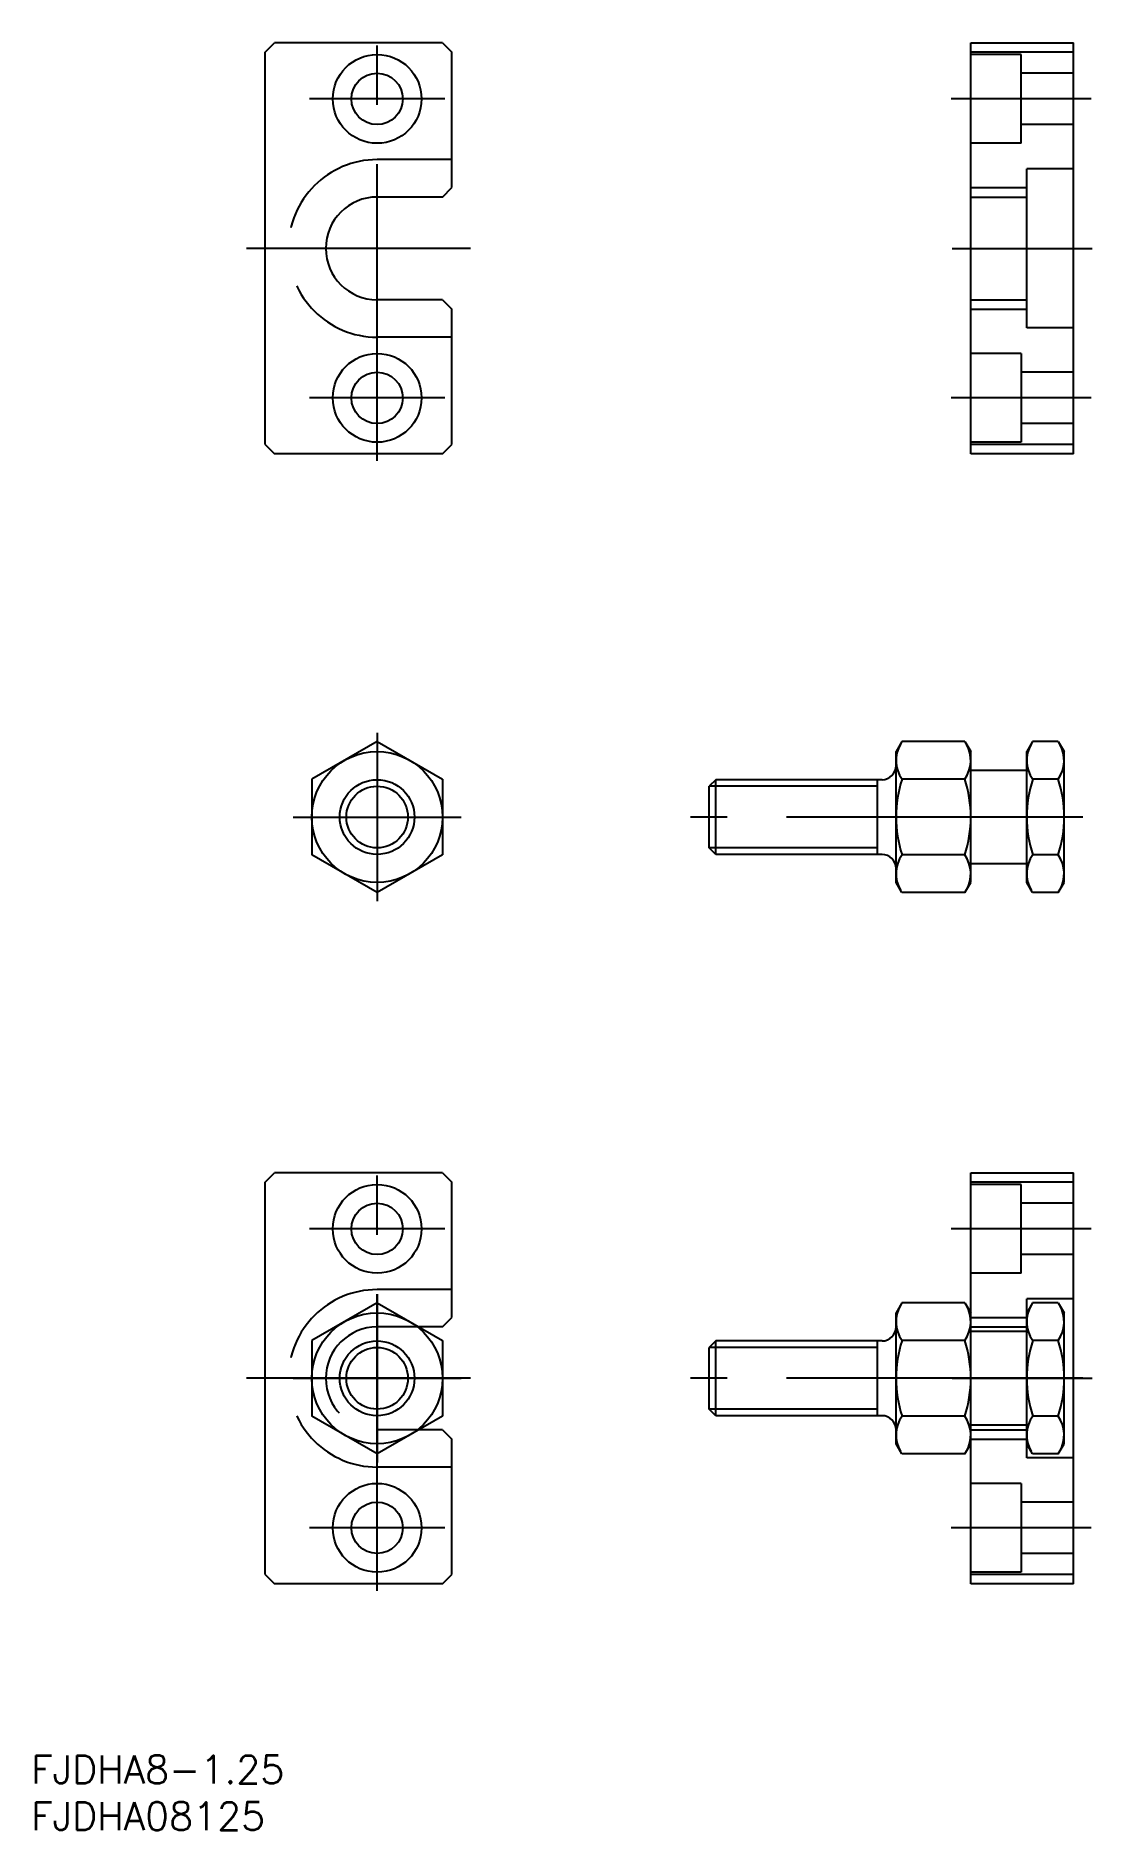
# Model space of a CAD drawing. Extents: x -37 to 77, y -48 to 144.
import ezdxf

# ---------------------------------------------------------------- set-up
doc = ezdxf.new("R2010")
doc.units = 0
doc.linetypes.add('CENTER', pattern=[50.8, 31.75, -6.35, 6.35, -6.35])
doc.linetypes.add('DASHED', pattern=[19.05, 12.7, -6.35])
doc.layers.get('0').update_dxf_attribs({"linetype": 'CONTINUOUS'})
doc.layers.add('CENTER', color=1, linetype='CENTER')
doc.styles.get("Standard").update_dxf_attribs({"font": 'txt.shx', "height": 3, "bigfont": 'bigfont.shx'})

# ---------------------------------------------------------------- blocks, each defined once
blk = doc.blocks.new('*U26')
at = {"color": 7, "linetype": 'CONTINUOUS'}
blk.add_text('FJDHA8-1.25', height=3, dxfattribs=at).set_placement((-37.07, -43.36))
blk = doc.blocks.new('*U27')
at = {"color": 7, "linetype": 'CONTINUOUS'}
blk.add_text('FJDHA08125', height=3, dxfattribs=at).set_placement((-37.07, -48.36))

msp = doc.modelspace()

# ---------------------------------------------------------------- linework, layer by layer
at = {"color": 7, "linetype": 'CONTINUOUS'}
for p, q in [((-12, 141.95), (-11, 142.95)), ((7, 142.95), (-11, 142.95)), ((7, 142.95), (8, 141.95)), ((63.58, 142.95), (74.58, 142.95)), ((63.58, 98.95), (63.58, 142.95)), ((74.58, 98.95), (74.58, 142.95)), ((-12, 99.95), (-12, 141.95)), ((8, 127.45), (8, 141.95)), ((74.58, 141.95), (63.58, 141.95)), ((74.58, 141.95), (63.58, 141.95)), ((74.58, 141.95), (63.58, 141.95)), ((69.58, 112.45), (69.58, 129.45)), ((74.58, 129.45), (69.58, 129.45)), ((74.58, 129.45), (69.58, 129.45)), ((7, 126.45), (8, 127.45)), ((63.58, 127.45), (69.58, 127.45)), ((7, 126.45), (0, 126.45)), ((63.58, 126.45), (69.58, 126.45)), ((7, 115.45), (0, 115.45)), ((7, 115.45), (8, 114.45)), ((63.58, 115.45), (69.58, 115.45)), ((8, 99.95), (8, 114.45)), ((63.58, 114.45), (69.58, 114.45)), ((74.58, 112.45), (69.58, 112.45)), ((74.58, 112.45), (69.58, 112.45)), ((-12, 99.95), (-11, 98.95)), ((7, 98.95), (8, 99.95)), ((74.58, 99.95), (63.58, 99.95)), ((74.58, 99.95), (63.58, 99.95)), ((7, 98.95), (-11, 98.95)), ((74.58, 98.95), (63.58, 98.95)), ((-12, 21), (-11, 22)), ((7, 22), (-11, 22)), ((7, 22), (8, 21)), ((63.58, 22), (74.58, 22)), ((63.58, -22), (63.58, 22)), ((74.58, -22), (74.58, 22)), ((-12, -21), (-12, 21)), ((8, 6.5), (8, 21)), ((74.58, 21), (63.58, 21)), ((74.58, 21), (63.58, 21)), ((74.58, 21), (63.58, 21)), ((69.58, -8.5), (69.58, 8.5)), ((74.58, 8.5), (69.58, 8.5)), ((74.58, 8.5), (69.58, 8.5)), ((7, 5.5), (8, 6.5)), ((63.58, 6.5), (69.58, 6.5)), ((7, 5.5), (4.47, 5.5)), ((63.58, 5.5), (69.58, 5.5)), ((7, -5.5), (4.47, -5.5)), ((7, -5.5), (8, -6.5)), ((63.58, -5.5), (69.58, -5.5)), ((8, -21), (8, -6.5)), ((63.58, -6.5), (69.58, -6.5)), ((74.58, -8.5), (69.58, -8.5)), ((74.58, -8.5), (69.58, -8.5)), ((-12, -21), (-11, -22)), ((7, -22), (8, -21)), ((74.58, -21), (63.58, -21)), ((74.58, -21), (63.58, -21)), ((7, -22), (-11, -22)), ((74.58, -22), (63.58, -22))]:
    msp.add_line(p, q, dxfattribs=at)
at = {"color": 3, "linetype": 'DASHED'}
for p, q in [((69.98, 141.95), (63.58, 141.95)), ((69.98, 141.95), (63.58, 141.95)), ((69.98, 141.95), (63.58, 141.95)), ((68.98, 141.7), (63.58, 141.7)), ((68.98, 132.2), (68.98, 141.7)), ((74.58, 139.7), (68.98, 139.7)), ((74.58, 134.2), (68.98, 134.2)), ((68.98, 132.2), (63.58, 132.2)), ((8, 130.45), (0, 130.45)), ((8, 111.45), (0, 111.45)), ((68.98, 109.7), (63.58, 109.7)), ((68.98, 109.7), (68.98, 100.2)), ((74.58, 107.7), (68.98, 107.7)), ((74.58, 102.2), (68.98, 102.2)), ((68.98, 100.2), (63.58, 100.2)), ((69.98, 99.95), (63.58, 99.95)), ((69.98, 99.95), (63.58, 99.95)), ((69.98, 21), (63.58, 21)), ((69.98, 21), (63.58, 21)), ((69.98, 21), (63.58, 21)), ((68.98, 20.75), (63.58, 20.75)), ((68.98, 11.25), (68.98, 20.75)), ((74.58, 18.75), (68.98, 18.75)), ((74.58, 13.25), (68.98, 13.25)), ((68.98, 11.25), (63.58, 11.25)), ((8, 9.5), (0, 9.5)), ((4.47, 5.5), (0, 5.5)), ((4.47, -5.5), (0, -5.5)), ((8, -9.5), (0, -9.5)), ((68.98, -11.25), (63.58, -11.25)), ((68.98, -11.25), (68.98, -20.75)), ((74.58, -13.25), (68.98, -13.25)), ((74.58, -18.75), (68.98, -18.75)), ((68.98, -20.75), (63.58, -20.75)), ((69.98, -21), (63.58, -21)), ((69.98, -21), (63.58, -21))]:
    msp.add_line(p, q, dxfattribs=at)
for p, q in [((0, 68.16), (-7, 64.12)), ((0, 68.16), (7, 64.12)), ((56.21, 68.16), (55.58, 67.08)), ((62.96, 68.16), (56.21, 68.16)), ((62.96, 68.16), (63.58, 67.08)), ((70.21, 68.16), (69.58, 67.08)), ((72.96, 68.16), (70.21, 68.16)), ((72.96, 68.16), (73.58, 67.08)), ((-3.5, 66.14), (-3.5, 66.14)), ((-1.75, 67.15), (-1.75, 67.15)), ((55.58, 53.08), (55.58, 67.08)), ((63.58, 53.08), (63.58, 67.08)), ((69.58, 53.08), (69.58, 67.08)), ((73.58, 53.08), (73.58, 67.08)), ((-7, 64.12), (-7, 56.03)), ((7, 64.12), (7, 56.03)), ((36.28, 64.08), (35.58, 63.38)), ((54.08, 64.08), (36.28, 64.08)), ((36.28, 56.08), (36.28, 64.08)), ((62.94, 64.12), (56.23, 64.12)), ((69.58, 65.08), (63.58, 65.08)), ((72.94, 64.12), (70.23, 64.12)), ((35.58, 56.78), (35.58, 63.38)), ((0, 51.99), (-7, 56.03)), ((7, 56.03), (0, 51.99)), ((36.28, 56.08), (35.58, 56.78)), ((54.08, 56.08), (36.28, 56.08)), ((62.94, 56.03), (56.23, 56.03)), ((72.94, 56.03), (70.23, 56.03)), ((69.58, 55.08), (63.58, 55.08)), ((56.21, 51.99), (55.58, 53.08)), ((62.96, 51.99), (56.21, 51.99)), ((62.96, 51.99), (63.58, 53.08)), ((70.21, 51.99), (69.58, 53.08)), ((72.96, 51.99), (70.21, 51.99)), ((72.96, 51.99), (73.58, 53.08)), ((0, 8.08), (-7, 4.04)), ((0, 8.08), (7, 4.04)), ((56.21, 8.08), (55.58, 7)), ((62.96, 8.08), (56.21, 8.08)), ((62.96, 8.08), (63.58, 7)), ((70.21, 8.08), (69.58, 7)), ((72.96, 8.08), (70.21, 8.08)), ((72.96, 8.08), (73.58, 7)), ((-3.5, 6.06), (-3.5, 6.06)), ((-1.75, 7.07), (-1.75, 7.07)), ((55.58, -7), (55.58, 7)), ((63.58, -7), (63.58, 7)), ((69.58, -7), (69.58, 7)), ((73.58, -7), (73.58, 7)), ((-7, 4.04), (-7, -4.04)), ((7, 4.04), (7, -4.04)), ((36.28, 4), (35.58, 3.3)), ((54.08, 4), (36.28, 4)), ((36.28, -4), (36.28, 4)), ((62.94, 4.04), (56.23, 4.04)), ((69.58, 5), (63.58, 5)), ((72.94, 4.04), (70.23, 4.04)), ((35.58, -3.3), (35.58, 3.3)), ((36.28, -4), (35.58, -3.3)), ((0, -8.08), (-7, -4.04)), ((7, -4.04), (0, -8.08)), ((54.08, -4), (36.28, -4)), ((62.94, -4.04), (56.23, -4.04)), ((69.58, -5), (63.58, -5)), ((72.94, -4.04), (70.23, -4.04)), ((56.21, -8.08), (55.58, -7)), ((62.96, -8.08), (63.58, -7)), ((70.21, -8.08), (69.58, -7)), ((72.96, -8.08), (73.58, -7)), ((62.96, -8.08), (56.21, -8.08)), ((72.96, -8.08), (70.21, -8.08))]:
    msp.add_line(p, q)
at = {"color": 3}
for p, q in [((53.58, 56.08), (53.58, 64.08)), ((53.58, 63.38), (35.58, 63.38)), ((53.58, 56.78), (35.58, 56.78)), ((53.58, -4), (53.58, 4)), ((53.58, 3.3), (35.58, 3.3)), ((53.58, -3.3), (35.58, -3.3))]:
    msp.add_line(p, q, dxfattribs=at)
at = {"color": 7, "linetype": 'CONTINUOUS'}
for centre, radius in [((0, 136.95), 4.75), ((0, 136.95), 2.75), ((0, 104.95), 4.75), ((0, 104.95), 2.75), ((0, 60.08), 4), ((0, 16), 4.75), ((0, 16), 2.75), ((0, 0), 4), ((0, -16), 4.75), ((0, -16), 2.75)]:
    msp.add_circle(centre, radius, dxfattribs=at)
for centre in [(0, 60.08), (0, 0)]:
    msp.add_circle(centre, 7)
at = {"color": 3, "linetype": 'CONTINUOUS'}
for centre in [(0, 60.08), (0, 0)]:
    msp.add_circle(centre, 3.3, dxfattribs=at)
at = {"color": 3, "linetype": 'DASHED'}
for centre, radius in [((0, 120.95), 9.5), ((0, 0), 9.5), ((0, 0), 5.5)]:
    msp.add_arc(centre, radius, 90, 270, dxfattribs=at)
at = {"color": 7, "linetype": 'CONTINUOUS'}
msp.add_arc((0, 120.95), 5.5, 90, 270, dxfattribs=at)
for centre, radius, start, end in [((59.08, 66.14), 3.5, 150, 215.2644), ((60.08, 66.14), 3.5, 324.7356, 30), ((73.08, 66.14), 3.5, 150, 215.2644), ((70.08, 66.14), 3.5, 324.7356, 30), ((54.08, 65.58), 1.5, 270, 0), ((68.62, 60.08), 13.04, 161.9403, 198.0597), ((50.55, 60.08), 13.04, 341.9403, 18.0597), ((82.62, 60.08), 13.04, 161.9403, 198.0597), ((60.55, 60.08), 13.04, 341.9403, 18.0597), ((54.08, 54.58), 1.5, 0, 90), ((59.08, 54.01), 3.5, 144.7356, 210), ((60.08, 54.01), 3.5, 330, 35.2644), ((73.08, 54.01), 3.5, 144.7356, 210), ((70.08, 54.01), 3.5, 330, 35.2644), ((59.08, 6.06), 3.5, 150, 215.2644), ((60.08, 6.06), 3.5, 324.7356, 30), ((73.08, 6.06), 3.5, 150, 215.2644), ((70.08, 6.06), 3.5, 324.7356, 30), ((54.08, 5.5), 1.5, 270, 0), ((68.62, 0), 13.04, 161.9403, 198.0597), ((50.55, 0), 13.04, 341.9403, 18.0597), ((82.62, 0), 13.04, 161.9403, 198.0597), ((60.55, 0), 13.04, 341.9403, 18.0597), ((54.08, -5.5), 1.5, 0, 90), ((59.08, -6.06), 3.5, 144.7356, 210), ((60.08, -6.06), 3.5, 330, 35.2644), ((73.08, -6.06), 3.5, 144.7356, 210), ((70.08, -6.06), 3.5, 330, 35.2644)]:
    msp.add_arc(centre, radius, start, end)
at = {"layer": 'CENTER', "color": 1, "linetype": 'CENTER'}
for p, q in [((0, 98.2), (0, 143.7)), ((7.25, 136.95), (-7.25, 136.95)), ((76.48, 136.95), (61.48, 136.95)), ((10, 120.95), (-14, 120.95)), ((61.58, 120.95), (76.58, 120.95)), ((7.25, 104.95), (-7.25, 104.95)), ((76.48, 104.95), (61.48, 104.95)), ((0, 69.08), (0, 51.08)), ((-9, 60.08), (9, 60.08)), ((75.58, 60.08), (33.58, 60.08)), ((0, -22.75), (0, 22.75)), ((7.25, 16), (-7.25, 16)), ((76.48, 16), (61.48, 16)), ((0, 9), (0, -9)), ((10, 0), (-14, 0)), ((-9, 0), (9, 0)), ((75.58, 0), (33.58, 0)), ((61.58, 0), (76.58, 0)), ((7.25, -16), (-7.25, -16)), ((76.48, -16), (61.48, -16))]:
    msp.add_line(p, q, dxfattribs=at)

# ---------------------------------------------------------------- block references
at = {"color": 7, "linetype": 'CONTINUOUS'}
for name in ['*U26', '*U27']:
    msp.add_blockref(name, (0, 0), dxfattribs=at)

doc.saveas('drawing.dxf')
